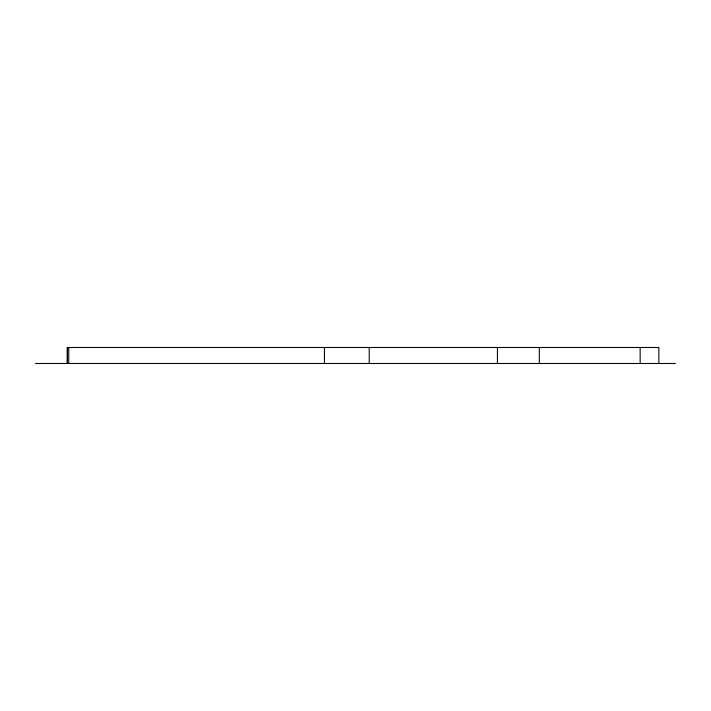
<?xml version="1.0" encoding="UTF-8"?>
<svg xmlns="http://www.w3.org/2000/svg" width="711" height="711" viewBox="0 0 711 711"><rect width="100%" height="100%" fill="white"/><g stroke="black" fill="none" stroke-linecap="round" stroke-linejoin="round"><path stroke-width="1.07" d="M35.55 363.499L675.45 363.499M658.857 363.499L658.857 347.501L67.234 347.501L67.234 363.499M640.149 347.501L640.149 363.499M539.329 347.501L539.329 363.499M497.424 347.501L497.424 363.499M369.222 347.501L369.222 363.499M324.438 347.501L324.438 363.499M68.745 347.501L68.745 363.499M67.483 347.501L67.447 363.499"/></g></svg>
